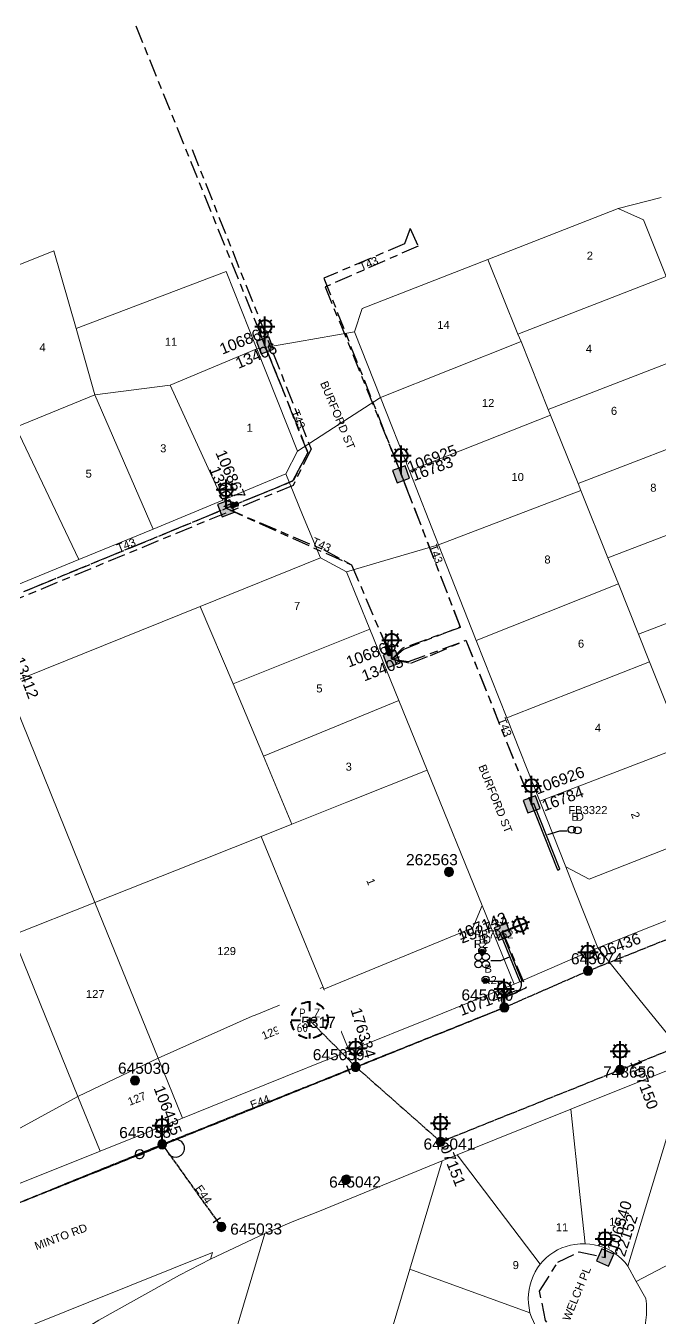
# Model space of a CAD drawing. Header units: metres. Extents: x 300457 to 302353, y 6232868 to 6234686.
# Drawn here: x 301814.7 to 301957.3, y 6233663 to 6233953.6 of the extents above; entities that cross this region are included whole.
import ezdxf
from ezdxf.enums import TextEntityAlignment as Align

# ---------------------------------------------------------------- set-up
doc = ezdxf.new("R2010")
doc.units = ezdxf.units.M
for name, pattern in [('Cable Exist OH', [1, 1, 0]), ('Cable Exist UG', [8.2, 4, -1.2, 1.8, -1.2]), ('Dash', [5, 3, -2])]:
    doc.linetypes.add(name, pattern=pattern)
doc.layers.get('0').update_dxf_attribs({"color": 6})
for name, color, linetype, lineweight in [('Cadastre Buildings_SP_EXT', 9, 'Continuous', 5), ('Cadastre Land Parcels_SP_EXT', 9, 'Continuous', 5), ('Cadastre Roads_SP_EXT', 9, 'Continuous', 5)]:
    doc.layers.add(name, color=color, linetype=linetype, lineweight=lineweight)
for name, color, linetype in [('Duct_SP_EXT', 7, 'Continuous'), ('Equip_SL_EXT', 7, 'Continuous'), ('Equip_SP_LV_EXT', 7, 'Continuous'), ('Equip_SP_SL_EXT', 7, 'Continuous'), ('Mains_HV_EXT', 7, 'Continuous'), ('Mains_LV_EXT', 7, 'Continuous'), ('Mains_SL_EXT', 7, 'Continuous'), ('SupportsOH_SP_TR_HV_LV_SL_EXT', 7, 'Continuous'), ('SupportsUG_SP_LV_EXT', 7, 'Continuous'), ('SupportsUG_SP_LV_SL_EXT', 7, 'Continuous'), ('Trench_SP_EXT', 7, 'Continuous')]:
    doc.layers.add(name, color=color, linetype=linetype)
doc.styles.add('COLUMN_LABEL', font='arial.ttf')
doc.styles.add('iecARIAL', font='arial.ttf', dxfattribs={"height": 2})
doc.styles.add('IESYMBOL1', font='isocp.shx')
doc.styles.add('POLE_LABEL', font='arial.ttf')
doc.styles.add('SLCP_LABEL', font='arial.ttf', dxfattribs={"height": 3.5})
doc.styles.get("Standard").update_dxf_attribs({"font": 'arial.ttf'})

# ---------------------------------------------------------------- blocks, each defined once
blk = doc.blocks.new('COLUMN_EXT')
blk.add_hatch(color=256).paths.add_polyline_path([(-1.49, 1.48), (-1.49, -1.49), (1.48, -1.49), (1.48, 1.48)])
blk.add_lwpolyline([(-1.49, -1.49), (1.48, -1.49), (1.48, 1.48), (-1.49, 1.48)], close=True)
for tag, height, style, flags, p in [('ASSET_NUM', 2.5, 'COLUMN_LABEL', 8, (2, 2)), ('STRUCTURE_PLANT_NUMBER', 0.2, 'POLE_LABEL', 9, (1.81, 0.03)), ('STREET_CODE', 0.2, 'COLUMN_LABEL', 9, (1.81, -0.2))]:
    blk.add_attdef(tag, text='', height=height, dxfattribs=dict(style=style, flags=flags)).set_placement(p, align=Align.MIDDLE_LEFT)
at = {"flags": 1}
blk.add_attdef('Z', (1.81, -2.35), '', height=0.2, dxfattribs=at)
at = {"flags": 9}
for tag, p in [('COLUMN_TYPE', (1.81, -0.4)), ('OWNED_BY', (1.81, -0.6)), ('STATE', (1.81, -0.8)), ('USAGE', (1.81, -1)), ('STREETNAME', (1.81, -1.6)), ('SUBURB', (1.81, -1.8)), ('LEGEND', (1.81, -1.2)), ('LOCATION', (1.81, -1.4)), ('NOTES', (1.81, -2))]:
    blk.add_attdef(tag, text='', height=0.2, dxfattribs=at).set_placement(p, align=Align.MIDDLE_LEFT)
blk = doc.blocks.new('PILLAR_EXT')
blk.add_hatch(color=256).paths.add_polyline_path([(-2.475, 0.99), (-2.475, -0.99), (2.475, -0.99), (2.475, 0.99)])
blk.add_lwpolyline([(-2.475, -0.99), (2.475, -0.99), (2.475, 0.99), (-2.475, 0.99)], close=True)
at = {"style": 'iecARIAL', "flags": 8}
blk.add_attdef('ASSET_NUM', (1.5, 3.5), '', height=2.5, dxfattribs=at)
for tag, p, flags in [('OWNED_BY', (0, -0.2), 9), ('STATE', (0, -0.4), 9), ('SUPPORT_TYPE', (0, -0.6), 9), ('STREETNAME', (0, -1.8), 9), ('SUBURB', (0, -2), 1), ('USAGE', (0, -0.8), 9), ('LEGEND', (0, -1), 9), ('LOCATION', (0, -1.2), 9), ('NOTES', (0, -1.4), 9), ('PARENT', (0, -1.6), 9)]:
    blk.add_attdef(tag, p, '', height=0.2, dxfattribs=dict(flags=flags))
blk = doc.blocks.new('DUCT_EXT')
blk.add_circle((0, 0.8), 0.8)
at = {"flags": 1}
blk.add_attdef('Z', (0, 0), '', height=0.2, dxfattribs=at)
at = {"flags": 9}
for tag, p in [('DUCT_CODE', (0, 0)), ('XSECT_TYPE', (0, -0.2)), ('STATE', (0, -0.6)), ('FB_REFERENCE', (0, -0.4)), ('NOTES', (0, -0.8))]:
    blk.add_attdef(tag, text='', height=0.2, dxfattribs=at).set_placement(p, align=Align.MIDDLE_LEFT)
blk = doc.blocks.new('LV_OH_LINKS_CLOSED_EXT')
for p, q in [((-0.17, 4.97), (-0.17, 3)), ((0.17, 4.97), (0.17, 3))]:
    blk.add_line(p, q)
blk.add_lwpolyline([(0, 2.99, 1), (0, 4.98, 1)], format="xyb", close=True)
at = {"flags": 9}
for tag, p in [('ACTUAL_STATUS', (0, 0)), ('CONSTRUCTED_VOLTAGE', (0, -0.2)), ('OPERATING_VOLTAGE', (0, -0.6)), ('ORIENTATION', (0, -0.8)), ('OWNED_BY', (0, -1)), ('STATE', (0, -1.2)), ('SWITCH_TYPE', (0, -1.4)), ('NO_PHASES', (0, -0.4)), ('USAGE', (0, -1.6)), ('NOTES', (0, -1.8))]:
    blk.add_attdef(tag, text='', height=0.2, dxfattribs=at).set_placement(p, align=Align.MIDDLE_LEFT)
at = {"flags": 1}
blk.add_attdef('Z', (0, 0), '', height=0.2, dxfattribs=at)
blk = doc.blocks.new('SL_LANTERN_EXT')
at = {"lineweight": 40}
for p, q in [((0, 1.97), (0, 6.47)), ((-2.25, 4.22), (2.25, 4.22)), ((-1.46, 5.68), (-1.06, 5.28)), ((-1.46, 2.76), (-1.06, 3.16)), ((1.46, 5.68), (1.06, 5.28)), ((1.46, 2.76), (1.06, 3.16)), ((0, 0), (0, 2.72))]:
    blk.add_line(p, q, dxfattribs=at)
blk.add_circle((0, 4.22), 1.5, dxfattribs=at)
at = {"style": 'iecARIAL', "flags": 8}
blk.add_attdef('ASSET_NUM', (1.5, 1.5), '', height=2.5, dxfattribs=at)
for tag, p, height, flags in [('OPERATING_VOLTAGE', (0.98, -1.65), 0.2, 9), ('ORIENTATION', (0.98, -1.85), 0.2, 9), ('OWNED_BY', (0.98, -2.05), 0.2, 9), ('STATE', (0.98, -2.25), 0.2, 9), ('CONSTRUCTED_VOLTAGE', (0.98, -0.65), 0.2, 9), ('CONTROL_TYPE', (0.98, -0.85), 0.2, 9), ('LANTERN_PURPOSE', (0.98, -1.05), 0.2, 9), ('LANTERN_TYPE', (0.98, -1.25), 0.2, 9), ('NO_PHASES', (0.98, -1.45), 0.2, 9), ('USAGE', (0.98, -2.45), 0.2, 9), ('CEXIST', (0.98, -2.65), 0.2, 9), ('CNEW', (0.98, -2.85), 0.2, 9), ('CNUMBER', (0.98, -3.05), 0.2, 9), ('LNUMBER', (2.18, -3.25), 2.5, 8), ('CREMOVE', (0.98, -3.25), 0.2, 9), ('CREPLACE', (0.98, -3.45), 0.2, 9), ('LKINGHEIGHT', (0.98, -3.65), 0.2, 9), ('LBRACKET', (0.98, -3.85), 0.2, 9), ('LBRACKETVOCAB', (0.98, -4.05), 0.2, 9), ('LCATEGORY', (0.98, -4.25), 0.2, 9), ('LCHARGE1', (0.98, -4.45), 0.2, 9), ('LCHARGE1PERCENT', (0.98, -4.65), 0.2, 9), ('LCHARGE2', (0.98, -4.85), 0.2, 9), ('LCHARGE2PERCENT', (0.98, -5.05), 0.2, 9), ('LCHARGE3', (0.98, -5.25), 0.2, 9), ('LCHARGE3PERCENT', (0.98, -5.45), 0.2, 9), ('LEXIST', (0.98, -5.65), 0.2, 9), ('LLAMP', (0.98, -5.85), 0.2, 9), ('LLAMPVOCAB', (0.98, -6.05), 0.2, 9), ('LMAST', (0.98, -6.25), 0.2, 9), ('LMASTVOCAB', (0.98, -6.45), 0.2, 9), ('LNEW', (0.98, -6.65), 0.2, 9), ('LANTNUMBER', (0.98, -6.85), 0.2, 9), ('LOUTREACH', (0.98, -7.25), 0.2, 9), ('LOUTREACHVOCAB', (0.98, -7.45), 0.2, 9), ('LRATECODE', (0.98, -7.65), 0.2, 9), ('LREMOVE', (0.98, -7.85), 0.2, 9), ('LREPLACE', (0.98, -8.05), 0.2, 9), ('LTYPE', (0.98, -8.25), 0.2, 9), ('LTYPEVOCAB', (0.98, -8.45), 0.2, 9), ('LEGEND', (0.98, -8.65), 0.2, 9), ('LOCATION', (0.98, -8.85), 0.2, 9), ('STREETNAME', (0.98, -9.25), 0.2, 9), ('SUBURB', (0.98, -9.45), 0.2, 1), ('NOTES', (0.98, -9.05), 0.2, 9)]:
    blk.add_attdef(tag, p, '', height=height, dxfattribs=dict(flags=flags))
blk = doc.blocks.new('POLE_EXT')
blk.add_hatch(color=256).paths.add_polyline_path([(-1, 0, 1), (1, 0, 1)])
blk.add_lwpolyline([(-1, 0, 1), (1, 0, 1)], format="xyb", close=True)
for tag, height, flags, p in [('pNumber', 2.5, 8, (-17.84, 2.07)), ('OWNED_BY', 0.2, 9, (1.35, -0.4)), ('SPECIAL_USE', 0.2, 9, (1.35, -0.8)), ('STATE', 0.2, 9, (1.35, -1)), ('cLV', 0.2, 9, (1.35, -1.4)), ('hDepth', 0.2, 9, (1.35, -1.6)), ('hDia', 0.2, 9, (1.35, -1.8)), ('cHV', 0.2, 9, (1.35, -2)), ('PARENT', 0.2, 9, (1.35, -0.6)), ('USAGE', 0.2, 9, (1.35, -1.2)), ('LBRACKET', 0.2, 9, (1.35, -2.2)), ('LExisting', 0.2, 9, (1.35, -2.4)), ('LANTNUMBER', 0.2, 9, (1.35, -2.6)), ('LOther', 0.2, 9, (1.35, -2.8)), ('LRemove', 0.2, 9, (1.35, -3)), ('cLinedev', 0.2, 9, (1.35, -3.4)), ('pExisting', 0.2, 9, (1.35, -3.8)), ('pFooting', 0.2, 9, (1.35, -4.4)), ('pNew', 0.2, 9, (1.35, -4.6)), ('pRelocate', 0.2, 9, (1.35, -5)), ('pRemove', 0.2, 9, (1.35, -5.2)), ('pReplace', 0.2, 9, (1.35, -5.4)), ('pStay', 0.2, 9, (1.35, -5.6)), ('pType', 0.2, 9, (1.35, -5.8)), ('LEGEND', 0.2, 9, (1.35, -3.2)), ('LOCATION', 0.2, 9, (1.35, -3.6)), ('PFNUMBER', 0.2, 9, (1.35, -4)), ('NEWPFNUMBER', 0.2, 9, (1.35, -4.2)), ('cspan', 0.2, 9, (1.35, -6)), ('STREETNAME', 0.2, 9, (1.35, -6.2)), ('SUBURB', 0.2, 9, (1.35, -6.4)), ('OPERATED_BY', 0.2, 9, (1.36, -7.01)), ('NOTES', 0.2, 9, (1.35, -6.6)), ('MAINTAINED_BY', 0.2, 9, (1.36, -6.81))]:
    blk.add_attdef(tag, text='', height=height, dxfattribs=dict(flags=flags)).set_placement(p, align=Align.MIDDLE_LEFT)
at = {"style": 'POLE_LABEL'}
for tag, height, flags, p in [('ASSET_NUM', 2.5, 8, (2, 2)), ('STRUCTURE_PLANT_NUMBER', 0.2, 9, (1.35, 0.03)), ('STREET_CODE', 0.2, 9, (1.35, -0.2))]:
    blk.add_attdef(tag, text='', height=height, dxfattribs=dict(at, flags=flags)).set_placement(p, align=Align.MIDDLE_LEFT)
at = {"flags": 1}
blk.add_attdef('Z', (1.35, -7.33), '', height=0.2, dxfattribs=at)
blk = doc.blocks.new('SL_STJ_EXT')
h = blk.add_hatch(color=256)
edge = h.paths.add_edge_path()
edge.add_ellipse((-0.59, 0.13), major_axis=(0.226, 0.226), ratio=1, start_angle=45, end_angle=135)
edge.add_line((-0.91, 0.13), (-0.91, -0.13))
edge.add_ellipse((-0.59, -0.13), major_axis=(0.226, 0.226), ratio=1, start_angle=135, end_angle=225)
edge.add_line((-0.59, -0.45), (0.59, -0.45))
edge.add_ellipse((0.59, -0.13), major_axis=(-0.226, 0.226), ratio=1, start_angle=135, end_angle=225)
edge.add_line((0.91, -0.13), (0.91, 0.13))
edge.add_ellipse((0.59, 0.13), major_axis=(-0.226, 0.226), ratio=1, start_angle=225, end_angle=315)
edge.add_line((0.59, 0.45), (-0.59, 0.45))
blk.add_lwpolyline([(-0.91, 0.13), (-0.91, -0.13, 0.414214), (-0.59, -0.45), (0.59, -0.45, 0.414214), (0.91, -0.13), (0.91, 0.13, 0.414214), (0.59, 0.45), (-0.59, 0.45, 0.414214)], format="xyb", close=True)
at = {"flags": 1}
blk.add_attdef('Z', (0, 0), '', height=0.2, dxfattribs=at)
at = {"flags": 9}
for tag, p in [('ORIENTATION', (0, 0)), ('USAGE', (0, -0.2)), ('LEGEND', (0, -0.4)), ('NOTES', (0, -0.6))]:
    blk.add_attdef(tag, text='', height=0.2, dxfattribs=at).set_placement(p, align=Align.MIDDLE_LEFT)
blk = doc.blocks.new('End Shackle_EXT')
blk.add_wipeout([(0, 0.25), (1.81, 0.25), (1.82, -0.25), (0, -0.25)])
blk.add_line((1.81, -1), (1.81, 1))
at = {"flags": 1}
blk.add_attdef('Z', (0, 0), '', height=0.2, dxfattribs=at)
at = {"flags": 9}
for tag, p in [('CONNECTOR_TYPE', (0, 0)), ('CONSTRUCTED_VOLTAGE', (0, -0.2)), ('OPERATING_VOLTAGE', (0, -0.6)), ('ORIENTATION', (0, -0.8)), ('OWNED_BY', (0, -1)), ('STATE', (0, -1.2)), ('NO_PHASES', (0, -0.4)), ('USAGE', (0, -1.4)), ('NOTES', (0, -1.6))]:
    blk.add_attdef(tag, text='', height=0.2, dxfattribs=at).set_placement(p, align=Align.MIDDLE_LEFT)
blk = doc.blocks.new('CABLE_LARGE_EXT')
h = blk.add_hatch(color=256)
edge = h.paths.add_edge_path()
edge.add_arc((0, 0.55), 0.55, 0, 360)
blk.add_circle((0, 0.55), 0.55)
at = {"flags": 1}
blk.add_attdef('Z', (0, 0), '', height=0.2, dxfattribs=at)
at = {"flags": 9}
for tag, p in [('COND_CODE', (0, 0)), ('STATE', (0, -0.4)), ('XSECT_SIZE', (0, -0.6)), ('FB_REFERENCE', (0, -0.2)), ('NOTES', (0, -0.8))]:
    blk.add_attdef(tag, text='', height=0.2, dxfattribs=at).set_placement(p, align=Align.MIDDLE_LEFT)
blk = doc.blocks.new('SLCP_ZELL_EXT')
blk.add_wipeout([(-0.24, 7.5), (-0.71, 7.47), (-1.17, 7.41), (-1.64, 7.32), (-2.09, 7.21), (-2.54, 7.06), (-2.98, 6.89), (-3.41, 6.69), (-3.82, 6.46), (-4.22, 6.21), (-4.6, 5.93), (-4.96, 5.63), (-5.31, 5.31), (-5.63, 4.96), (-5.93, 4.6), (-6.21, 4.22), (-6.46, 3.82), (-6.69, 3.41), (-6.89, 2.98), (-7.06, 2.54), (-7.21, 2.09), (-7.32, 1.64), (-7.41, 1.17), (-7.47, 0.71), (-7.5, 0.24), (-7.5, -0.24), (-7.47, -0.71), (-7.41, -1.17), (-7.32, -1.64), (-7.21, -2.09), (-7.06, -2.54), (-6.89, -2.98), (-6.69, -3.41), (-6.46, -3.82), (-6.21, -4.22), (-5.93, -4.6), (-5.63, -4.96), (-5.31, -5.31), (-4.96, -5.63), (-4.6, -5.93), (-4.22, -6.21), (-3.82, -6.46), (-3.41, -6.69), (-2.98, -6.89), (-2.54, -7.06), (-2.09, -7.21), (-1.64, -7.32), (-1.17, -7.41), (-0.71, -7.47), (-0.24, -7.5), (0.24, -7.5), (0.71, -7.47), (1.17, -7.41), (1.64, -7.32), (2.09, -7.21), (2.54, -7.06), (2.98, -6.89), (3.41, -6.69), (3.82, -6.46), (4.22, -6.21), (4.6, -5.93), (4.96, -5.63), (5.31, -5.31), (5.63, -4.96), (5.93, -4.6), (6.21, -4.22), (6.46, -3.82), (6.69, -3.41), (6.89, -2.98), (7.06, -2.54), (7.21, -2.09), (7.32, -1.64), (7.41, -1.17), (7.47, -0.71), (7.5, -0.24), (7.5, 0.24), (7.47, 0.71), (7.41, 1.17), (7.32, 1.64), (7.21, 2.09), (7.06, 2.54), (6.89, 2.98), (6.69, 3.41), (6.46, 3.82), (6.21, 4.22), (5.93, 4.6), (5.63, 4.96), (5.31, 5.31), (4.96, 5.63), (4.6, 5.93), (4.22, 6.21), (3.82, 6.46), (3.41, 6.69), (2.98, 6.89), (2.54, 7.06), (2.09, 7.21), (1.64, 7.32), (1.17, 7.41), (0.71, 7.47), (0.24, 7.5)])
at = {"linetype": 'Dash', "lineweight": 40, "ltscale": 0.7}
for p, q in [((0, 4.11), (0, -4.11)), ((-4.11, 0), (4.11, 0))]:
    blk.add_line(p, q, dxfattribs=at)
blk.add_circle((0, 0), 4.11, dxfattribs=at)
at = {"lineweight": 40, "style": 'IESYMBOL1'}
for s, p in [('P', (-1.6, 0)), ('Z', (1.7, 0)), ('60', (-1.61, -3.31))]:
    blk.add_text(s, height=2, dxfattribs=at).set_placement(p, align=Align.BOTTOM_CENTER)
at = {"style": 'SLCP_LABEL'}
for tag, height, flags, p in [('ASSET_NUM', 2.5, 8, (2, 2)), ('STREET_CODE', 0.2, 9, (0, -0.2))]:
    blk.add_attdef(tag, text='', height=height, dxfattribs=dict(at, flags=flags)).set_placement(p, align=Align.MIDDLE_LEFT)
at = {"flags": 1}
blk.add_attdef('Z', (0, 0), '', height=0.2, dxfattribs=at)
at = {"flags": 9}
for tag, p in [('CONSTRUCTED_VOLTAGE', (0, -0.4)), ('CONTROL_TYPE', (0, -0.6)), ('OPERATING_VOLTAGE', (0, -1)), ('ORIENTATION', (0, -1.2)), ('OWNED_BY', (0, -1.4)), ('STATE', (0, -2)), ('NO_PHASES', (0, -0.8)), ('USAGE', (0, -1.6)), ('LOCATION', (0, -1.8)), ('NOTES', (0, -2.2))]:
    blk.add_attdef(tag, text='', height=0.2, dxfattribs=at).set_placement(p, align=Align.MIDDLE_LEFT)

msp = doc.modelspace()

# ---------------------------------------------------------------- linework, layer by layer
at = {"layer": 'Cadastre Buildings_SP_EXT', "linetype": 'Continuous'}
for points in [[(301861.27, 6233805.63), (301853.91, 6233823.04), (301810.42, 6233805.49), (301830.22, 6233756.5), (301848.54, 6233763.79), (301867.57, 6233771.36), (301874.47, 6233774.13), (301868.1, 6233789.42), (301861.27, 6233805.63)], [(301891.42, 6233641.8), (301896.21, 6233657.9), (301901.01, 6233674), (301908.3, 6233698.43), (301880.37, 6233686.96), (301874.92, 6233684.84), (301868.42, 6233682.04), (301852.35, 6233628.18), (301861.96, 6233625.24), (301866.34, 6233639.89), (301889.13, 6233634.14), (301891.42, 6233641.8)]]:
    msp.add_lwpolyline(points, close=True, dxfattribs=at)
at = {"layer": 'Cadastre Land Parcels_SP_EXT', "linetype": 'Continuous'}
for points in [[(301958.7, 6233897.27), (301953.54, 6233909.98), (301947.89, 6233912.57), (301918.59, 6233901.1), (301925.32, 6233884.32), (301958.7, 6233897.27)], [(301830.17, 6233870.63), (301825.97, 6233885.56), (301820.94, 6233903.06), (301804.47, 6233896.42), (301812.34, 6233863.51), (301812.4, 6233863.37), (301830.17, 6233870.63)], [(301926.03, 6233882.62), (301925.32, 6233884.32), (301918.59, 6233901.1), (301890.31, 6233890.04), (301888.61, 6233884.81), (301894.41, 6233870.02), (301926.03, 6233882.62)], [(301847.13, 6233872.84), (301866.59, 6233881.03), (301859.74, 6233898.41), (301825.97, 6233885.56), (301830.17, 6233870.63), (301847.13, 6233872.84)], [(301965.61, 6233880.32), (301958.7, 6233897.27), (301925.32, 6233884.32), (301926.03, 6233882.62), (301932.13, 6233867.37), (301935.8, 6233868.79), (301965.61, 6233880.32)], [(301873.14, 6233852.85), (301875.74, 6233858.01), (301866.59, 6233881.03), (301847.13, 6233872.84), (301858.94, 6233846.97), (301873.14, 6233852.85)], [(301932.13, 6233867.37), (301926.03, 6233882.62), (301894.41, 6233870.02), (301900.92, 6233853.53), (301932.67, 6233866.09), (301932.13, 6233867.37)], [(301972.36, 6233863.64), (301965.61, 6233880.32), (301935.8, 6233868.79), (301932.13, 6233867.37), (301932.67, 6233866.09), (301938.86, 6233850.68), (301972.36, 6233863.64)], [(301858.94, 6233846.97), (301847.13, 6233872.84), (301830.17, 6233870.63), (301843.28, 6233840.48), (301858.94, 6233846.97)], [(301843.28, 6233840.48), (301830.17, 6233870.63), (301812.4, 6233863.37), (301826.6, 6233833.65), (301843.28, 6233840.48)], [(301938.86, 6233850.68), (301932.67, 6233866.09), (301900.92, 6233853.53), (301907.46, 6233836.94), (301939.49, 6233849.11), (301938.86, 6233850.68)], [(301826.6, 6233833.65), (301812.4, 6233863.37), (301795.91, 6233856.66), (301808.65, 6233826.27), (301826.6, 6233833.65)], [(301979.18, 6233846.87), (301972.36, 6233863.64), (301938.86, 6233850.68), (301939.49, 6233849.11), (301945.57, 6233834.02), (301979.18, 6233846.87)], [(301947.92, 6233828.14), (301945.57, 6233834.02), (301939.49, 6233849.11), (301907.46, 6233836.94), (301915.97, 6233815.4), (301947.92, 6233828.14)], [(302169.89, 6233836.72), (302164.8, 6233849.39), (302164.59, 6233849.9), (302148.03, 6233843.25), (302131.47, 6233836.6), (302096.46, 6233823.03), (302093.62, 6233821.74), (302065.91, 6233810.74), (302046.46, 6233803.02), (302023.76, 6233794.04), (302020.47, 6233792.65), (301990.4, 6233780.93), (301969.99, 6233772.96), (301941.38, 6233761.77), (301936.12, 6233764.5), (301937.94, 6233759.88), (301943.3, 6233746.26), (301978.84, 6233760.44), (302007.07, 6233771.71), (302169.89, 6233836.72)], [(301982.74, 6233828.43), (301983.05, 6233829.45), (301983.29, 6233830.5), (301983.45, 6233831.56), (301983.54, 6233832.63), (301983.54, 6233833.7), (301983.47, 6233834.77), (301983.33, 6233835.84), (301983.1, 6233836.89), (301982.81, 6233837.92), (301982.44, 6233838.92), (301979.18, 6233846.87), (301945.57, 6233834.02), (301947.92, 6233828.14), (301952.44, 6233816.83), (301982.74, 6233828.43)], [(301886.76, 6233830.88), (301880.9, 6233833.97), (301853.91, 6233823.04), (301861.27, 6233805.63), (301892.03, 6233817.98), (301886.76, 6233830.88)], [(301954.94, 6233810.58), (301952.44, 6233816.83), (301947.92, 6233828.14), (301915.97, 6233815.4), (301922.82, 6233798.04), (301954.94, 6233810.58)], [(301985.38, 6233816.76), (301984.74, 6233817.6), (301984.19, 6233818.46), (301983.7, 6233819.37), (301983.28, 6233820.32), (301982.93, 6233821.29), (301982.67, 6233822.29), (301982.48, 6233823.3), (301982.37, 6233824.33), (301982.34, 6233825.36), (301982.4, 6233826.39), (301982.53, 6233827.42), (301982.74, 6233828.43), (301952.44, 6233816.83), (301954.94, 6233810.58), (301962.52, 6233791.65), (301963.77, 6233788.47), (301985.38, 6233816.76)], [(301898.55, 6233801.9), (301892.03, 6233817.98), (301861.27, 6233805.63), (301868.1, 6233789.42), (301898.55, 6233801.9)], [(301962.52, 6233791.65), (301954.94, 6233810.58), (301922.82, 6233798.04), (301930.27, 6233779.27), (301962.52, 6233791.65)], [(301830.22, 6233756.5), (301810.42, 6233805.49), (301792.06, 6233798.11), (301811.71, 6233749.18), (301830.22, 6233756.5)], [(301904.94, 6233786.22), (301898.55, 6233801.9), (301868.1, 6233789.42), (301874.47, 6233774.13), (301886.86, 6233779.05), (301904.94, 6233786.22)], [(301969.99, 6233772.96), (301963.77, 6233788.47), (301962.52, 6233791.65), (301930.27, 6233779.27), (301936.12, 6233764.5), (301941.38, 6233761.77), (301969.99, 6233772.96)], [(301881.68, 6233737.03), (301915.18, 6233750.8), (301917.3, 6233755.78), (301904.94, 6233786.22), (301886.86, 6233779.05), (301874.47, 6233774.13), (301867.57, 6233771.36), (301881.56, 6233737.43), (301881.68, 6233737.03)], [(301881.56, 6233737.43), (301867.57, 6233771.36), (301848.54, 6233763.79), (301830.22, 6233756.5), (301844.46, 6233721.52), (301865.6, 6233730.91), (301866.22, 6233731.17), (301881.56, 6233737.43)], [(301844.46, 6233721.52), (301830.22, 6233756.5), (301811.71, 6233749.18), (301826.38, 6233712.89), (301844.46, 6233721.52)], [(301924.47, 6233738.11), (301917.3, 6233755.78), (301915.18, 6233750.8), (301881.68, 6233737.03), (301887.35, 6233723.11), (301906.04, 6233730.63), (301924.47, 6233738.11)], [(301826.38, 6233712.89), (301811.71, 6233749.18), (301792.97, 6233741.69), (301808.47, 6233703.12), (301826.38, 6233712.89)], [(301887.35, 6233723.11), (301881.68, 6233737.03), (301881.56, 6233737.43), (301866.22, 6233731.17), (301865.6, 6233730.91), (301844.46, 6233721.52), (301849.87, 6233708), (301868.42, 6233715.47), (301887.35, 6233723.11)], [(301979.5, 6233690.43), (301991.85, 6233731.88), (301963.96, 6233720.74), (301950.03, 6233674.74), (301951.94, 6233671.27), (301959.81, 6233675.41), (301973.98, 6233671.99), (301979.5, 6233690.43)], [(301849.87, 6233708), (301844.46, 6233721.52), (301826.38, 6233712.89), (301831.37, 6233700.6), (301849.87, 6233708)], [(301950.03, 6233674.74), (301963.96, 6233720.74), (301937.23, 6233710.01), (301939.28, 6233690.79), (301940.45, 6233679.75), (301941.47, 6233679.69), (301942.48, 6233679.54), (301943.47, 6233679.31), (301944.44, 6233679), (301945.39, 6233678.6), (301946.29, 6233678.13), (301947.15, 6233677.58), (301947.97, 6233676.97), (301948.72, 6233676.28), (301949.42, 6233675.54), (301950.03, 6233674.74)], [(301831.37, 6233700.6), (301826.38, 6233712.89), (301808.47, 6233703.12), (301812.47, 6233693.02), (301831.37, 6233700.6)], [(301940.45, 6233679.75), (301939.28, 6233690.79), (301937.23, 6233710.01), (301911.67, 6233699.78), (301930.31, 6233675.13), (301931.01, 6233675.93), (301931.74, 6233676.64), (301932.53, 6233677.29), (301933.37, 6233677.88), (301934.26, 6233678.38), (301935.19, 6233678.81), (301936.16, 6233679.16), (301937.15, 6233679.42), (301938.15, 6233679.61), (301939.3, 6233679.73), (301940.45, 6233679.75)], [(301930.31, 6233675.13), (301911.67, 6233699.78), (301908.3, 6233698.43), (301901.01, 6233674), (301928.01, 6233664.2), (301927.84, 6233665.32), (301927.71, 6233666.36), (301927.66, 6233667.4), (301927.71, 6233668.44), (301927.84, 6233669.48), (301928.05, 6233670.5), (301928.35, 6233671.5), (301928.73, 6233672.47), (301929.19, 6233673.41), (301929.73, 6233674.3), (301930.31, 6233675.13)], [(301852.35, 6233628.18), (301868.42, 6233682.04), (301856.22, 6233676.26), (301849.2, 6233672.68), (301831.06, 6233662.6), (301813.49, 6233651.59), (301796.51, 6233639.67), (301780.17, 6233626.88), (301764.53, 6233613.25), (301749.63, 6233598.82), (301735.5, 6233583.63), (301722.16, 6233567.7), (301723.32, 6233567.4), (301750.3, 6233577.97), (301753.37, 6233578.05), (301778.08, 6233578.73), (301802.8, 6233579.41), (301807.49, 6233579.54), (301829.73, 6233587.51), (301834.92, 6233604.92), (301839.7, 6233620.95), (301842.69, 6233631.01), (301852.35, 6233628.18)], [(301856.22, 6233676.26), (301856.68, 6233677.79), (301828.87, 6233666.62), (301801, 6233655.48), (301773.16, 6233644.34), (301745.26, 6233633.19), (301717.36, 6233622.01), (301689.46, 6233610.85), (301679.8, 6233578.35), (301722.16, 6233567.7), (301735.5, 6233583.63), (301749.63, 6233598.82), (301764.53, 6233613.25), (301780.17, 6233626.88), (301796.51, 6233639.67), (301813.49, 6233651.59), (301831.06, 6233662.6), (301849.2, 6233672.68), (301856.22, 6233676.26)], [(301928.01, 6233664.2), (301901.01, 6233674), (301896.21, 6233657.9), (301931.2, 6233645.36), (301933.61, 6233651.21), (301933.82, 6233651.84), (301933.96, 6233652.5), (301934.03, 6233653.16), (301934.03, 6233653.84), (301933.95, 6233654.5), (301933.8, 6233655.16), (301933.59, 6233655.79), (301933.3, 6233656.4), (301932.95, 6233656.97), (301932.54, 6233657.5), (301932.07, 6233657.98), (301931.29, 6233658.73), (301930.56, 6233659.53), (301929.91, 6233660.4), (301929.32, 6233661.31), (301928.82, 6233662.28), (301928.39, 6233663.27), (301928.01, 6233664.2)], [(301973.98, 6233671.99), (301959.81, 6233675.41), (301951.94, 6233671.27), (301954.1, 6233667.41), (301954.23, 6233666.21), (301954.27, 6233664.99), (301954.24, 6233663.78), (301954.13, 6233662.57), (301953.94, 6233661.37), (301953.67, 6233660.19), (301953.32, 6233659.02), (301952.9, 6233657.88), (301952.41, 6233656.78), (301984.5, 6233649.2), (301989.26, 6233668.13), (301979.42, 6233670.61), (301973.98, 6233671.99)]]:
    msp.add_lwpolyline(points, close=True, dxfattribs=at)
at = {"layer": 'Cadastre Roads_SP_EXT', "linetype": 'Continuous'}
for points in [[(301957.54, 6233915.02), (301947.89, 6233912.57), (301953.54, 6233909.98), (301958.7, 6233897.27)], [(301810.42, 6233805.49), (301853.91, 6233823.04), (301880.9, 6233833.97), (301880.9, 6233833.97), (301876.91, 6233843.68), (301873.14, 6233852.85), (301858.94, 6233846.97), (301843.28, 6233840.48), (301826.6, 6233833.65), (301808.65, 6233826.27)], [(301954.13, 6233662.57), (301954.24, 6233663.78), (301954.27, 6233664.99), (301954.23, 6233666.21), (301954.1, 6233667.41), (301951.94, 6233671.27), (301950.03, 6233674.74), (301949.42, 6233675.54), (301948.72, 6233676.28), (301947.97, 6233676.97), (301947.15, 6233677.58), (301946.29, 6233678.13), (301945.39, 6233678.6), (301944.44, 6233679), (301943.47, 6233679.31), (301942.48, 6233679.54), (301941.47, 6233679.69), (301940.45, 6233679.75), (301940.45, 6233679.75), (301939.3, 6233679.73), (301938.15, 6233679.61), (301937.15, 6233679.42), (301936.16, 6233679.16), (301935.19, 6233678.81), (301934.26, 6233678.38), (301933.37, 6233677.88), (301932.53, 6233677.29), (301931.74, 6233676.64), (301931.01, 6233675.93), (301930.31, 6233675.13), (301929.73, 6233674.3), (301929.19, 6233673.41), (301928.73, 6233672.47), (301928.35, 6233671.5), (301928.05, 6233670.5), (301927.84, 6233669.48), (301927.71, 6233668.44), (301927.66, 6233667.4), (301927.71, 6233666.36), (301927.84, 6233665.32), (301928.01, 6233664.2), (301928.39, 6233663.27), (301928.82, 6233662.28)]]:
    msp.add_lwpolyline(points, dxfattribs=at)
for points in [[(301894.41, 6233870.02), (301888.61, 6233884.81), (301875.75, 6233882.6), (301866.59, 6233881.03), (301875.74, 6233858.01), (301883.84, 6233863.22), (301894.41, 6233870.02)], [(301915.97, 6233815.4), (301907.46, 6233836.94), (301895.43, 6233833.42), (301886.76, 6233830.88), (301892.03, 6233817.98), (301898.55, 6233801.9), (301904.94, 6233786.22), (301917.3, 6233755.78), (301924.47, 6233738.11), (301932.45, 6233741.56), (301943.3, 6233746.26), (301937.94, 6233759.88), (301936.12, 6233764.5), (301930.27, 6233779.27), (301922.82, 6233798.04), (301915.97, 6233815.4)], [(301991.85, 6233731.88), (301985.56, 6233745.68), (301978.84, 6233760.44), (301943.3, 6233746.26), (301952.85, 6233734.46), (301963.96, 6233720.74), (301991.85, 6233731.88)]]:
    msp.add_lwpolyline(points, close=True, dxfattribs=at)
at = {"layer": 'Duct_SP_EXT'}
for p, q in [((301928.47, 6233778.56), (301928.69, 6233778.65)), ((301934.28, 6233763.79), (301928.47, 6233778.56)), ((301928.91, 6233778.74), (301928.69, 6233778.65)), ((301934.73, 6233763.96), (301928.91, 6233778.74)), ((301934.28, 6233763.79), (301934.51, 6233763.87)), ((301934.73, 6233763.96), (301934.51, 6233763.87)), ((301921.37, 6233749.64), (301921.6, 6233749.73)), ((301925.84, 6233738.63), (301921.37, 6233749.64)), ((301921.82, 6233749.82), (301921.6, 6233749.73)), ((301926.29, 6233738.81), (301921.82, 6233749.82)), ((301925.84, 6233738.63), (301926.07, 6233738.72)), ((301926.29, 6233738.81), (301926.07, 6233738.72)), ((301921.88, 6233735.46), (301925.09, 6233736.76)), ((301921.88, 6233735.46), (301921.97, 6233735.24)), ((301922.06, 6233735.02), (301921.97, 6233735.24)), ((301922.06, 6233735.02), (301925.27, 6233736.31)), ((301925.09, 6233736.76), (301925.18, 6233736.54)), ((301925.27, 6233736.31), (301925.18, 6233736.54))]:
    msp.add_line(p, q, dxfattribs=at)
for points in [[(301936.41, 6233772.52), (301934.66, 6233772.52), (301931.95, 6233771.7)], [(301919.26, 6233743.41), (301921.46, 6233743.41), (301923.4, 6233744.28)], [(301919.05, 6233738.8), (301922.1, 6233738.8), (301923.13, 6233736.21)]]:
    msp.add_lwpolyline(points, dxfattribs=at)
at = {"layer": 'Mains_HV_EXT', "linetype": 'Cable Exist UG'}
msp.add_lwpolyline([(301852.04, 6233925.86), (301878.82, 6233858.47), (301874.78, 6233850.3), (301730.31, 6233790.74)], dxfattribs=at)
at = {"layer": 'Mains_LV_EXT', "linetype": 'Cable Exist UG'}
for points in [[(301901.11, 6233908.05), (301902.92, 6233904.12), (301882.02, 6233894.91), (301899.06, 6233852.8)], [(301868.45, 6233881.78), (301866.25, 6233887.36)], [(301870.66, 6233876.2), (301868.45, 6233881.78)], [(301865.25, 6233847.42), (301874.75, 6233851.29), (301878.1, 6233857.68), (301870.66, 6233876.2)], [(301901.28, 6233847.18), (301899.06, 6233852.8)], [(301854.16, 6233842.83), (301859.7, 6233845.13)], [(301859.7, 6233845.13), (301865.25, 6233847.42)], [(301859.7, 6233845.13), (301881.6, 6233835.85), (301887.94, 6233832.41), (301894.77, 6233816.37)], [(301896.95, 6233811.24), (301899.5, 6233813.36), (301912.36, 6233818.53), (301901.28, 6233847.18)], [(301815.05, 6233826.75), (301854.16, 6233842.83)], [(301809.41, 6233824.43), (301815.05, 6233826.75)], [(301894.77, 6233816.37), (301896.95, 6233811.24)], [(301905.69, 6233812.04), (301913.64, 6233815.49), (301928.41, 6233778.54)], [(301896.95, 6233811.24), (301901.28, 6233810.33), (301905.69, 6233812.04)], [(301928.41, 6233778.54), (301930.66, 6233772.9)], [(301926.78, 6233629.3), (301936.53, 6233653.34), (301935.13, 6233658.05), (301931.52, 6233662.49), (301930.22, 6233669.1), (301934.29, 6233675.59), (301939.09, 6233677.95), (301944.95, 6233676.67)]]:
    msp.add_lwpolyline(points, dxfattribs=at)
at = {"layer": 'Mains_LV_EXT', "linetype": 'Continuous'}
msp.add_lwpolyline([(301846.5, 6233700.46, 2.896766), (301847.19, 6233702.83)], format="xyb", dxfattribs=at)
at = {"layer": 'Mains_LV_EXT', "linetype": 'Cable Exist OH'}
for points in [[(301808.17, 6233686.97), (301844, 6233701.3)], [(301844, 6233701.3), (301845.33, 6233702.09)]]:
    msp.add_lwpolyline(points, dxfattribs=at)
at = {"layer": 'Mains_SL_EXT', "linetype": 'Cable Exist UG'}
for points in [[(301839.4, 6233953.63), (301868.45, 6233881.78)], [(301901.11, 6233908.05), (301899.84, 6233904.6), (301881.71, 6233896.89), (301899.06, 6233852.8)], [(301868.45, 6233881.78), (301878.1, 6233857.68), (301874.75, 6233851.29), (301861.57, 6233845.86)], [(301899.06, 6233852.8), (301912.39, 6233818.36), (301899.27, 6233813.63), (301896.95, 6233811.24)], [(301809.41, 6233824.43), (301859.7, 6233845.13)], [(301859.7, 6233845.13), (301887.94, 6233832.41), (301896.23, 6233812.93)], [(301896.95, 6233811.24), (301900.73, 6233810.68), (301913.64, 6233815.45), (301928.41, 6233778.54)], [(301921.89, 6233749.91), (301927.16, 6233737.28), (301922.3, 6233735.01), (301922.27, 6233732.89)]]:
    msp.add_lwpolyline(points, dxfattribs=at)
at = {"layer": 'Mains_SL_EXT', "linetype": 'Cable Exist OH'}
for points in [[(301941.09, 6233741.12), (301990.95, 6233761.03)], [(301922.27, 6233732.89), (301941.09, 6233741.12)], [(301948.31, 6233718.86), (301985.07, 6233733.58)], [(301907.93, 6233702.68), (301948.31, 6233718.86)], [(301808.17, 6233686.97), (301845.33, 6233702.09)]]:
    msp.add_lwpolyline(points, dxfattribs=at)
at = {"layer": 'Trench_SP_EXT', "linetype": 'Cable Exist UG'}
for points in [[(301925.11, 6233736.56), (301925.69, 6233736.82), (301925.69, 6233736.82, 0.219451), (301926.1, 6233738.48), (301926.1, 6233738.48), (301926.07, 6233738.66)], [(301922.28, 6233732.86), (301921.6, 6233734.63), (301921.6, 6233734.63, -0.403668), (301921.89, 6233735.24)]]:
    msp.add_lwpolyline(points, format="xyb", dxfattribs=at)

# ---------------------------------------------------------------- block references
at = {"layer": 'Duct_SP_EXT'}
for name, p in [('DUCT_EXT', (301937.43, 6233772.07)), ('DUCT_EXT', (301938.73, 6233771.91)), ('DUCT_EXT', (301917.31, 6233744.89)), ('DUCT_EXT', (301916.43, 6233741.8)), ('DUCT_EXT', (301916.44, 6233743.46)), ('CABLE_LARGE_EXT', (301917.31, 6233744.87)), ('DUCT_EXT', (301918.11, 6233743.45)), ('DUCT_EXT', (301918.11, 6233741.8)), ('DUCT_EXT', (301918.06, 6233738.34)), ('CABLE_LARGE_EXT', (301918.06, 6233738.34))]:
    msp.add_blockref(name, p, dxfattribs=at)
at = {"layer": 'Equip_SL_EXT'}
for p, rotation in [((301861.57, 6233845.86), 201.2186162959616), ((301896.23, 6233812.93), 291.923710356213)]:
    msp.add_blockref('SL_STJ_EXT', p, dxfattribs=dict(at, rotation=rotation))
at = {"layer": 'Equip_SP_LV_EXT', "rotation": 110.7145446124462}
msp.add_blockref('LV_OH_LINKS_CLOSED_EXT', (301844, 6233701.3), dxfattribs=at)
at = {"layer": 'Equip_SP_SL_EXT'}
ref = msp.add_blockref('SL_LANTERN_EXT', (301868.45, 6233881.78), dxfattribs=at)
ref.add_attrib('ASSET_NUM', '106865', dxfattribs={"layer": '0', "height": 2.5, "rotation": 21.7318, "style": 'iecARIAL'}).set_placement((301869.95, 6233883.28), align=Align.BOTTOM_RIGHT)
ref = msp.add_blockref('SL_LANTERN_EXT', (301899.06, 6233852.8), dxfattribs=at)
ref.add_attrib('ASSET_NUM', '106925', dxfattribs={"layer": '0', "height": 2.5, "rotation": 20.4749, "style": 'iecARIAL'}).set_placement((301900.56, 6233854.3), align=Align.MIDDLE_LEFT)
ref = msp.add_blockref('SL_LANTERN_EXT', (301859.7, 6233845.13), dxfattribs=at)
ref.add_attrib('ASSET_NUM', '106867', dxfattribs={"layer": '0', "height": 2.5, "rotation": 293.3888, "style": 'iecARIAL'}).set_placement((301861.2, 6233846.63), align=Align.BOTTOM_RIGHT)
ref = msp.add_blockref('SL_LANTERN_EXT', (301896.95, 6233811.24), dxfattribs=at)
ref.add_attrib('ASSET_NUM', '106866', dxfattribs={"layer": '0', "height": 2.5, "rotation": 20.7801, "style": 'iecARIAL'}).set_placement((301898.45, 6233812.74), align=Align.BOTTOM_RIGHT)
ref = msp.add_blockref('SL_LANTERN_EXT', (301928.41, 6233778.54), dxfattribs=at)
ref.add_attrib('ASSET_NUM', '106926', dxfattribs={"layer": '0', "height": 2.5, "rotation": 20.5351, "style": 'iecARIAL'}).set_placement((301929.91, 6233780.05), align=Align.BOTTOM_LEFT)
ref = msp.add_blockref('SL_LANTERN_EXT', (301921.89, 6233749.91), dxfattribs=dict(at, rotation=290.9572215015093))
ref.add_attrib('ASSET_NUM', '107143', dxfattribs={"layer": '0', "height": 2.5, "rotation": 20.8748, "style": 'iecARIAL'}).set_placement((301923.39, 6233751.41), align=Align.BOTTOM_RIGHT)
ref = msp.add_blockref('SL_LANTERN_EXT', (301941.09, 6233741.12), dxfattribs=at)
ref.add_attrib('ASSET_NUM', '106436', dxfattribs={"layer": '0', "height": 2.5, "rotation": 20.6626, "style": 'iecARIAL'}).set_placement((301942.59, 6233742.62), align=Align.BOTTOM_LEFT)
ref = msp.add_blockref('SL_LANTERN_EXT', (301922.27, 6233732.89), dxfattribs=at)
ref.add_attrib('ASSET_NUM', '107144', dxfattribs={"layer": '0', "height": 2.5, "rotation": 20.8748, "style": 'iecARIAL'}).set_placement((301923.77, 6233734.39), align=Align.BOTTOM_RIGHT)
ref = msp.add_blockref('SL_LANTERN_EXT', (301888.85, 6233719.53), dxfattribs=at)
ref.add_attrib('ASSET_NUM', '176334', dxfattribs={"layer": '0', "height": 2.5, "rotation": 286.9706, "style": 'iecARIAL'}).set_placement((301890.35, 6233721.03), align=Align.BOTTOM_RIGHT)
ref = msp.add_blockref('SL_LANTERN_EXT', (301948.31, 6233718.86), dxfattribs=at)
ref.add_attrib('ASSET_NUM', '107150', dxfattribs={"layer": '0', "height": 2.5, "rotation": 290.7134, "style": 'iecARIAL'}).set_placement((301949.81, 6233720.36), align=Align.BOTTOM_LEFT)
ref = msp.add_blockref('SL_LANTERN_EXT', (301845.33, 6233702.09), dxfattribs=at)
ref.add_attrib('ASSET_NUM', '106435', dxfattribs={"layer": '0', "height": 2.5, "rotation": 290.8897, "style": 'iecARIAL'}).set_placement((301846.83, 6233703.59), align=Align.BOTTOM_RIGHT)
ref = msp.add_blockref('SL_LANTERN_EXT', (301907.93, 6233702.68), dxfattribs=at)
ref.add_attrib('ASSET_NUM', '107151', dxfattribs={"layer": '0', "height": 2.5, "rotation": 291.3593, "style": 'iecARIAL'}).set_placement((301909.43, 6233704.18), align=Align.TOP_LEFT)
ref = msp.add_blockref('SL_LANTERN_EXT', (301944.95, 6233676.67), dxfattribs=at)
ref.add_attrib('ASSET_NUM', '106540', dxfattribs={"layer": '0', "height": 2.5, "rotation": 73.2127, "style": 'iecARIAL'}).set_placement((301946.45, 6233678.17), align=Align.MIDDLE_LEFT)
at = {"layer": 'SupportsOH_SP_TR_HV_LV_SL_EXT'}
ref = msp.add_blockref('POLE_EXT', (301909.82, 6233763.37), dxfattribs=at)
ref.add_attrib('ASSET_NUM', '262563', dxfattribs={"layer": '0', "height": 2.5, "style": 'POLE_LABEL'}).set_placement((301911.82, 6233764.12), align=Align.BOTTOM_RIGHT)
ref = msp.add_blockref('POLE_EXT', (301941.09, 6233741.12), dxfattribs=at)
ref.add_attrib('ASSET_NUM', '645074', dxfattribs={"layer": '0', "height": 2.5, "rotation": 0.3217, "style": 'POLE_LABEL'}).set_placement((301943.09, 6233741.87), align=Align.BOTTOM_CENTER)
ref = msp.add_blockref('POLE_EXT', (301922.27, 6233732.89), dxfattribs=at)
ref.add_attrib('ASSET_NUM', '645040', dxfattribs={"layer": '0', "height": 2.5, "rotation": 359.6305, "style": 'POLE_LABEL'}).set_placement((301924.27, 6233733.64), align=Align.BOTTOM_RIGHT)
ref = msp.add_blockref('POLE_EXT', (301839.21, 6233716.46), dxfattribs=at)
ref.add_attrib('ASSET_NUM', '645030', dxfattribs={"layer": '0', "height": 2.5, "rotation": 359.639, "style": 'POLE_LABEL'}).set_placement((301841.21, 6233717.21), align=Align.BOTTOM_CENTER)
ref = msp.add_blockref('POLE_EXT', (301948.31, 6233718.86), dxfattribs=at)
ref.add_attrib('ASSET_NUM', '748656', dxfattribs={"layer": '0', "height": 2.5, "style": 'POLE_LABEL'}).set_placement((301950.31, 6233719.61), align=Align.TOP_CENTER)
ref = msp.add_blockref('POLE_EXT', (301845.33, 6233702.09), dxfattribs=at)
ref.add_attrib('ASSET_NUM', '645038', dxfattribs={"layer": '0', "height": 2.5, "rotation": 0.4781, "style": 'POLE_LABEL'}).set_placement((301847.33, 6233702.84), align=Align.BOTTOM_RIGHT)
ref = msp.add_blockref('POLE_EXT', (301907.93, 6233702.68), dxfattribs=at)
ref.add_attrib('ASSET_NUM', '645041', dxfattribs={"layer": '0', "height": 2.5, "rotation": 359.9886, "style": 'POLE_LABEL'}).set_placement((301909.93, 6233703.43), align=Align.TOP_CENTER)
ref = msp.add_blockref('POLE_EXT', (301886.69, 6233694.14), dxfattribs=dict(at, rotation=0.3803530302850931))
ref.add_attrib('ASSET_NUM', '645042', dxfattribs={"layer": '0', "height": 2.5, "rotation": 0.2167, "style": 'POLE_LABEL'}).set_placement((301888.69, 6233694.89), align=Align.TOP_CENTER)
at = {"layer": 'SupportsUG_SP_LV_EXT'}
ref = msp.add_blockref('PILLAR_EXT', (301809.67, 6233807.35), dxfattribs=dict(at, rotation=20.86939654070872))
ref.add_attrib('ASSET_NUM', '13412', dxfattribs={"layer": '0', "height": 2.5, "rotation": 290.8268, "style": 'iecARIAL'}).set_placement((301811.17, 6233810.85), align=Align.BOTTOM_LEFT)
at = {"layer": 'SupportsUG_SP_LV_SL_EXT'}
ref = msp.add_blockref('COLUMN_EXT', (301868.45, 6233881.78), dxfattribs=dict(at, rotation=290.5280488292515))
ref.add_attrib('ASSET_NUM', '13406', dxfattribs={"layer": '0', "height": 2.5, "rotation": 22.806, "style": 'COLUMN_LABEL'}).set_placement((301870.45, 6233882.53), align=Align.TOP_RIGHT)
ref = msp.add_blockref('COLUMN_EXT', (301899.06, 6233852.8), dxfattribs=dict(at, rotation=110.3185437885706))
ref.add_attrib('ASSET_NUM', '16783', dxfattribs={"layer": '0', "height": 2.5, "rotation": 20.4275, "style": 'COLUMN_LABEL'}).set_placement((301901.06, 6233853.55), align=Align.TOP_LEFT)
ref = msp.add_blockref('COLUMN_EXT', (301859.7, 6233845.13), dxfattribs=dict(at, rotation=201.2981482946669))
ref.add_attrib('ASSET_NUM', '13404', dxfattribs={"layer": '0', "height": 2.5, "rotation": 291.3373, "style": 'COLUMN_LABEL'}).set_placement((301861.7, 6233845.88), align=Align.TOP_RIGHT)
ref = msp.add_blockref('COLUMN_EXT', (301896.95, 6233811.24), dxfattribs=dict(at, rotation=290.934512364772))
ref.add_attrib('ASSET_NUM', '13405', dxfattribs={"layer": '0', "height": 2.5, "rotation": 20.9707, "style": 'COLUMN_LABEL'}).set_placement((301898.95, 6233811.99), align=Align.TOP_RIGHT)
ref = msp.add_blockref('COLUMN_EXT', (301928.41, 6233778.54), dxfattribs=dict(at, rotation=110.4265872585093))
ref.add_attrib('ASSET_NUM', '16784', dxfattribs={"layer": '0', "height": 2.5, "rotation": 20.5351, "style": 'COLUMN_LABEL'}).set_placement((301930.41, 6233779.29), align=Align.TOP_LEFT)
ref = msp.add_blockref('COLUMN_EXT', (301921.89, 6233749.91), dxfattribs=dict(at, rotation=290.9572215015093))
ref.add_attrib('ASSET_NUM', '252734', dxfattribs={"layer": '0', "height": 2.5, "rotation": 20.8748, "style": 'COLUMN_LABEL'}).set_placement((301923.89, 6233750.66), align=Align.BOTTOM_RIGHT)
ref = msp.add_blockref('COLUMN_EXT', (301944.95, 6233676.67), dxfattribs=dict(at, rotation=156.5361388599572))
ref.add_attrib('ASSET_NUM', '22152', dxfattribs={"layer": '0', "height": 2.5, "rotation": 72.0561, "style": 'COLUMN_LABEL'}).set_placement((301946.95, 6233677.42), align=Align.TOP_LEFT)

# ---------------------------------------------------------------- texts
at = {"layer": 'Cadastre Land Parcels_SP_EXT'}
for s, p in [('2', (301940.81, 6233901.05)), ('14', (301907.21, 6233885.48)), ('11', (301845.92, 6233881.69)), ('4', (301817.72, 6233880.43)), ('4', (301940.6, 6233880.11)), ('12', (301917.23, 6233867.92)), ('6', (301946.24, 6233866.15)), ('1', (301864.31, 6233862.34)), ('3', (301844.88, 6233857.73)), ('5', (301828.11, 6233852.03)), ('10', (301923.88, 6233851.27)), ('8', (301955.09, 6233848.87)), ('8', (301931.28, 6233832.72)), ('7', (301874.98, 6233822.3)), ('6', (301938.82, 6233813.8)), ('5', (301879.99, 6233803.73)), ('4', (301942.64, 6233794.89)), ('3', (301886.58, 6233786.14)), ('129', (301857.74, 6233744.67)), ('127', (301828.19, 6233735.02)), ('13', (301945.85, 6233683.78)), ('11', (301933.85, 6233682.55)), ('9', (301924.14, 6233674.05))]:
    msp.add_text(s, height=1.8, dxfattribs=at).set_placement(p)
for s, rotation, p in [('2', 291.4935, (301950.68, 6233776.44)), ('1', 292.1044, (301891.19, 6233761.47)), ('129', 21.9932, (301868.14, 6233725.58)), ('127', 21.9571, (301838.02, 6233710.75))]:
    msp.add_text(s, height=1.8, rotation=rotation, dxfattribs=at).set_placement(p)
at = {"layer": 'Cadastre Roads_SP_EXT'}
for s, rotation, p in [('BURFORD ST', 292.6513, (301880.82, 6233873.28)), ('BURFORD ST', 291.8535, (301916.39, 6233787.08)), ('MINTO RD', 20.6266, (301817.05, 6233678.29)), ('WELCH PL', 67.8077, (301936.98, 6233662.25))]:
    msp.add_text(s, height=1.8, rotation=rotation, dxfattribs=at).set_placement(p)
at = {"layer": 'Duct_SP_EXT'}
for s, p in [('FB3322', (301936.66, 6233776.37)), ('B', (301937.35, 6233774.87)), ('D', (301938.36, 6233774.87)), ('FB7952', (301915.51, 6233748.42)), ('B', (301916.51, 6233747.28)), ('D', (301917.46, 6233747.24)), ('R2', (301915.43, 6233746.29)), ('B', (301917.81, 6233740.7)), ('R2', (301917.36, 6233738.14))]:
    msp.add_text(s, height=1.8, dxfattribs=at).set_placement(p)
at = {"layer": 'Mains_LV_EXT'}
for s, rotation, p in [('T43', 22.8538, (301890.13, 6233898.51)), ('T43', 290.9895, (301874.36, 6233866.87)), ('T43', 21.2556, (301835.55, 6233835.27)), ('T43', 335.366, (301878.84, 6233837.05)), ('T43', 290.0191, (301905.35, 6233836.63)), ('T43', 290.6904, (301920.79, 6233797.64)), ('E44', 20.8671, (301865.55, 6233710.04)), ('E44', 304.4882, (301852.64, 6233692.18))]:
    msp.add_text(s, height=1.8, rotation=rotation, dxfattribs=at).set_placement(p)

# ---------------------------------------------------------------- next in the draw order: block references
at = {"layer": 'Equip_SL_EXT'}
ref = msp.add_blockref('SLCP_ZELL_EXT', (301878.46, 6233730.03), dxfattribs=at)
ref.add_attrib('ASSET_NUM', '5317', dxfattribs={"layer": '0', "height": 2.5, "style": 'SLCP_LABEL'}).set_placement((301880.46, 6233730.78), align=Align.TOP_CENTER)
at = {"layer": 'Mains_LV_EXT'}
for p, rotation in [((301888.85, 6233719.53), 200.6618923050265), ((301858.63, 6233683.54), 124.560615405873)]:
    msp.add_blockref('End Shackle_EXT', p, dxfattribs=dict(at, rotation=rotation))

# ---------------------------------------------------------------- next in the draw order: linework, layer by layer
at = {"layer": 'Mains_HV_EXT', "linetype": 'Cable Exist OH'}
msp.add_lwpolyline([(301668.19, 6233630.61), (301922.27, 6233732.89), (301941.09, 6233741.12), (301990.95, 6233761.03), (302024.56, 6233774.37), (302059.85, 6233788.47), (302104.43, 6233806.28), (302244.15, 6233862.19), (302285.41, 6233878.65)], dxfattribs=at)
at = {"layer": 'Mains_LV_EXT', "linetype": 'Cable Exist OH'}
for points in [[(301845.33, 6233702.09), (301888.85, 6233719.53)], [(301845.33, 6233702.09), (301858.63, 6233683.54)]]:
    msp.add_lwpolyline(points, dxfattribs=at)
at = {"layer": 'Mains_SL_EXT', "linetype": 'Cable Exist OH'}
for points in [[(301888.85, 6233719.53), (301922.27, 6233732.89)], [(301888.85, 6233719.53), (301878.46, 6233730.03)], [(301845.33, 6233702.09), (301888.85, 6233719.53)], [(301888.85, 6233719.53), (301907.93, 6233702.68)]]:
    msp.add_lwpolyline(points, dxfattribs=at)

# ---------------------------------------------------------------- next in the draw order: block references
at = {"layer": 'SupportsOH_SP_TR_HV_LV_SL_EXT'}
ref = msp.add_blockref('POLE_EXT', (301888.85, 6233719.53), dxfattribs=dict(at, rotation=0.5617260034326252))
ref.add_attrib('ASSET_NUM', '645039', dxfattribs={"layer": '0', "height": 2.5, "rotation": 0.0633, "style": 'POLE_LABEL'}).set_placement((301890.85, 6233720.28), align=Align.BOTTOM_RIGHT)
ref = msp.add_blockref('POLE_EXT', (301858.63, 6233683.54), dxfattribs=at)
ref.add_attrib('ASSET_NUM', '645033', dxfattribs={"layer": '0', "height": 2.5, "rotation": 0.2588, "style": 'POLE_LABEL'}).set_placement((301860.63, 6233684.29), align=Align.TOP_LEFT)

doc.saveas('drawing.dxf')
